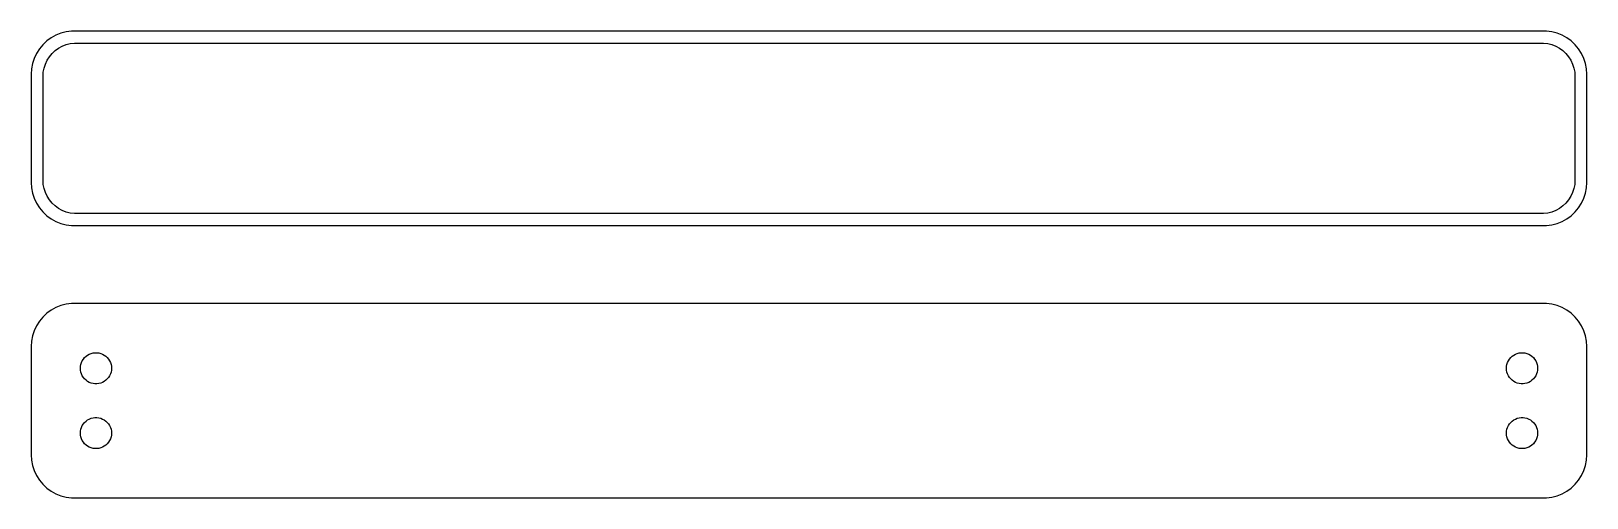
# Model space of a CAD drawing. Header units: metres. Extents: x -90 to 90, y 20 to 74.
import ezdxf

# ---------------------------------------------------------------- set-up
doc = ezdxf.new("R2010")
doc.units = ezdxf.units.M

msp = doc.modelspace()

# ---------------------------------------------------------------- linework, layer by layer
for p, q in [((-86.5451, 74.0053), (-87.1289, 73.7741)), ((-85.9369, 74.1614), (-86.5451, 74.0053)), ((-85.3139, 74.2401), (-85.9369, 74.1614)), ((85.3139, 74.2401), (-85.3139, 74.2401)), ((85.9369, 74.1614), (85.3139, 74.2401)), ((86.5451, 74.0053), (85.9369, 74.1614)), ((87.1289, 73.7741), (86.5451, 74.0053)), ((-89.0451, 72.1889), (-89.3815, 71.6588)), ((-88.6448, 72.6727), (-89.0451, 72.1889)), ((-88.1871, 73.1026), (-88.6448, 72.6727)), ((-87.6791, 73.4716), (-88.1871, 73.1026)), ((-87.1289, 73.7741), (-87.6791, 73.4716)), ((-87.2165, 71.9815), (-86.8234, 72.2671)), ((-86.8234, 72.2671), (-86.3975, 72.5012)), ((-86.3975, 72.5012), (-85.9457, 72.6801)), ((-85.9457, 72.6801), (-85.4751, 72.8009)), ((-85.4751, 72.8009), (-84.993, 72.8618)), ((-84.993, 72.8618), (84.993, 72.8618)), ((84.993, 72.8618), (85.4751, 72.8009)), ((85.4751, 72.8009), (85.9457, 72.6801)), ((85.9457, 72.6801), (86.3975, 72.5012)), ((86.3975, 72.5012), (86.8234, 72.2671)), ((86.8234, 72.2671), (87.2165, 71.9815)), ((87.6791, 73.4716), (87.1289, 73.7741)), ((88.1871, 73.1026), (87.6791, 73.4716)), ((88.6448, 72.6727), (88.1871, 73.1026)), ((89.0451, 72.1889), (88.6448, 72.6727)), ((89.3815, 71.6588), (89.0451, 72.1889)), ((-89.8429, 70.4934), (-89.9606, 69.8767)), ((-89.6489, 71.0906), (-89.8429, 70.4934)), ((-89.3815, 71.6588), (-89.6489, 71.0906)), ((-88.4979, 69.9623), (-88.3477, 70.4244)), ((-88.3477, 70.4244), (-88.1408, 70.8641)), ((-88.1408, 70.8641), (-87.8805, 71.2744)), ((-87.8805, 71.2744), (-87.5707, 71.6488)), ((-87.5707, 71.6488), (-87.2165, 71.9815)), ((87.2165, 71.9815), (87.5707, 71.6488)), ((87.5707, 71.6488), (87.8805, 71.2744)), ((87.8805, 71.2744), (88.1408, 70.8641)), ((88.1408, 70.8641), (88.3477, 70.4244)), ((88.3477, 70.4244), (88.4979, 69.9623)), ((89.6489, 71.0906), (89.3815, 71.6588)), ((89.8429, 70.4934), (89.6489, 71.0906)), ((89.9606, 69.8767), (89.8429, 70.4934)), ((-89.9606, 69.8767), (-90, 69.25)), ((-90, 69.25), (-90, 56.75)), ((-88.6195, 69), (-88.589, 69.485)), ((-88.6195, 57), (-88.6195, 69)), ((-88.589, 69.485), (-88.4979, 69.9623)), ((88.4979, 69.9623), (88.589, 69.485)), ((88.589, 69.485), (88.6195, 69)), ((88.6195, 69), (88.6195, 57)), ((90, 69.25), (89.9606, 69.8767)), ((90, 56.75), (90, 69.25)), ((-90, 56.75), (-89.9606, 56.1233)), ((-89.9606, 56.1233), (-89.8429, 55.5066)), ((-88.589, 56.515), (-88.6195, 57)), ((-88.4979, 56.0377), (-88.589, 56.515)), ((-88.3477, 55.5756), (-88.4979, 56.0377)), ((88.4979, 56.0377), (88.3477, 55.5756)), ((88.589, 56.515), (88.4979, 56.0377)), ((88.6195, 57), (88.589, 56.515)), ((89.8429, 55.5066), (89.9606, 56.1233)), ((89.9606, 56.1233), (90, 56.75)), ((-89.8429, 55.5066), (-89.6489, 54.9094)), ((-89.6489, 54.9094), (-89.3815, 54.3412)), ((-89.3815, 54.3412), (-89.0451, 53.8111)), ((-88.1408, 55.1359), (-88.3477, 55.5756)), ((-87.8805, 54.7256), (-88.1408, 55.1359)), ((-87.5707, 54.3512), (-87.8805, 54.7256)), ((-87.2165, 54.0185), (-87.5707, 54.3512)), ((-86.8234, 53.7329), (-87.2165, 54.0185)), ((87.2165, 54.0185), (86.8234, 53.7329)), ((87.5707, 54.3512), (87.2165, 54.0185)), ((87.8805, 54.7256), (87.5707, 54.3512)), ((88.1408, 55.1359), (87.8805, 54.7256)), ((88.3477, 55.5756), (88.1408, 55.1359)), ((89.0451, 53.8111), (89.3815, 54.3412)), ((89.3815, 54.3412), (89.6489, 54.9094)), ((89.6489, 54.9094), (89.8429, 55.5066)), ((-89.0451, 53.8111), (-88.6448, 53.3273)), ((-88.6448, 53.3273), (-88.1871, 52.8974)), ((-88.1871, 52.8974), (-87.6791, 52.5284)), ((-87.6791, 52.5284), (-87.1289, 52.2259)), ((-87.1289, 52.2259), (-86.5451, 51.9947)), ((-86.3975, 53.4988), (-86.8234, 53.7329)), ((-85.9457, 53.3199), (-86.3975, 53.4988)), ((-85.4751, 53.1991), (-85.9457, 53.3199)), ((-84.993, 53.1382), (-85.4751, 53.1991)), ((84.993, 53.1382), (-84.993, 53.1382)), ((85.4751, 53.1991), (84.993, 53.1382)), ((85.9457, 53.3199), (85.4751, 53.1991)), ((86.3975, 53.4988), (85.9457, 53.3199)), ((86.8234, 53.7329), (86.3975, 53.4988)), ((86.5451, 51.9947), (87.1289, 52.2259)), ((87.1289, 52.2259), (87.6791, 52.5284)), ((87.6791, 52.5284), (88.1871, 52.8974)), ((88.1871, 52.8974), (88.6448, 53.3273)), ((88.6448, 53.3273), (89.0451, 53.8111)), ((-86.5451, 51.9947), (-85.9369, 51.8386)), ((-85.9369, 51.8386), (-85.3139, 51.7599)), ((-85.3139, 51.7599), (85.3139, 51.7599)), ((85.3139, 51.7599), (85.9369, 51.8386)), ((85.9369, 51.8386), (86.5451, 51.9947)), ((-88.1871, 41.6026), (-88.6448, 41.1727)), ((-87.6791, 41.9716), (-88.1871, 41.6026)), ((-87.1289, 42.2741), (-87.6791, 41.9716)), ((-86.5451, 42.5053), (-87.1289, 42.2741)), ((-85.9369, 42.6614), (-86.5451, 42.5053)), ((-85.3139, 42.7401), (-85.9369, 42.6614)), ((85.3139, 42.7401), (-85.3139, 42.7401)), ((85.9369, 42.6614), (85.3139, 42.7401)), ((86.5451, 42.5053), (85.9369, 42.6614)), ((87.1289, 42.2741), (86.5451, 42.5053)), ((87.6791, 41.9716), (87.1289, 42.2741)), ((88.1871, 41.6026), (87.6791, 41.9716)), ((88.6448, 41.1727), (88.1871, 41.6026)), ((-89.3815, 40.1588), (-89.6489, 39.5906)), ((-89.0451, 40.6889), (-89.3815, 40.1588)), ((-88.6448, 41.1727), (-89.0451, 40.6889)), ((89.0451, 40.6889), (88.6448, 41.1727)), ((89.3815, 40.1588), (89.0451, 40.6889)), ((89.6489, 39.5906), (89.3815, 40.1588)), ((-89.9606, 38.3767), (-90, 37.75)), ((-89.8429, 38.9934), (-89.9606, 38.3767)), ((-89.6489, 39.5906), (-89.8429, 38.9934)), ((89.8429, 38.9934), (89.6489, 39.5906)), ((89.9606, 38.3767), (89.8429, 38.9934)), ((90, 37.75), (89.9606, 38.3767)), ((-90, 37.75), (-90, 25.25)), ((-84.1736, 35.9126), (-84.0773, 36.1171)), ((-84.0773, 36.1171), (-83.9562, 36.308)), ((-83.9562, 36.308), (-83.8121, 36.4822)), ((-83.8121, 36.4822), (-83.6474, 36.6369)), ((-83.6474, 36.6369), (-83.4645, 36.7698)), ((-83.4645, 36.7698), (-83.2664, 36.8787)), ((-83.2664, 36.8787), (-83.0562, 36.9619)), ((-83.0562, 36.9619), (-82.8373, 37.0181)), ((-82.8373, 37.0181), (-82.613, 37.0464)), ((-82.613, 37.0464), (-82.387, 37.0464)), ((-82.387, 37.0464), (-82.1627, 37.0181)), ((-82.1627, 37.0181), (-81.9438, 36.9619)), ((-81.9438, 36.9619), (-81.7336, 36.8787)), ((-81.7336, 36.8787), (-81.5355, 36.7698)), ((-81.5355, 36.7698), (-81.3526, 36.6369)), ((-81.3526, 36.6369), (-81.1879, 36.4822)), ((-81.1879, 36.4822), (-81.0438, 36.308)), ((-81.0438, 36.308), (-80.9226, 36.1171)), ((-80.9226, 36.1171), (-80.8264, 35.9126)), ((80.8264, 35.9126), (80.9226, 36.1171)), ((80.9226, 36.1171), (81.0438, 36.308)), ((81.0438, 36.308), (81.1879, 36.4822)), ((81.1879, 36.4822), (81.3526, 36.6369)), ((81.3526, 36.6369), (81.5355, 36.7698)), ((81.5355, 36.7698), (81.7336, 36.8787)), ((81.7336, 36.8787), (81.9438, 36.9619)), ((81.9438, 36.9619), (82.1627, 37.0181)), ((82.1627, 37.0181), (82.387, 37.0464)), ((82.387, 37.0464), (82.613, 37.0464)), ((82.613, 37.0464), (82.8373, 37.0181)), ((82.8373, 37.0181), (83.0562, 36.9619)), ((83.0562, 36.9619), (83.2664, 36.8787)), ((83.2664, 36.8787), (83.4645, 36.7698)), ((83.4645, 36.7698), (83.6474, 36.6369)), ((83.6474, 36.6369), (83.8121, 36.4822)), ((83.8121, 36.4822), (83.9562, 36.308)), ((83.9562, 36.308), (84.0773, 36.1171)), ((84.0773, 36.1171), (84.1736, 35.9126)), ((90, 25.25), (90, 37.75)), ((-84.3, 35.25), (-84.2858, 35.4756)), ((-84.2858, 35.0244), (-84.3, 35.25)), ((-84.2858, 35.4756), (-84.2434, 35.6976)), ((-84.2434, 34.8024), (-84.2858, 35.0244)), ((-84.2434, 35.6976), (-84.1736, 35.9126)), ((-84.1736, 34.5874), (-84.2434, 34.8024)), ((-84.0773, 34.3828), (-84.1736, 34.5874)), ((-83.9562, 34.192), (-84.0773, 34.3828)), ((-80.9226, 34.3828), (-81.0438, 34.192)), ((-80.8264, 34.5874), (-80.9226, 34.3828)), ((-80.8264, 35.9126), (-80.7565, 35.6976)), ((-80.7565, 34.8024), (-80.8264, 34.5874)), ((-80.7565, 35.6976), (-80.7142, 35.4756)), ((-80.7142, 35.0244), (-80.7565, 34.8024)), ((-80.7142, 35.4756), (-80.7, 35.25)), ((-80.7, 35.25), (-80.7142, 35.0244)), ((80.7, 35.25), (80.7142, 35.4756)), ((80.7142, 35.0244), (80.7, 35.25)), ((80.7142, 35.4756), (80.7565, 35.6976)), ((80.7565, 34.8024), (80.7142, 35.0244)), ((80.7565, 35.6976), (80.8264, 35.9126)), ((80.8264, 34.5874), (80.7565, 34.8024)), ((80.9226, 34.3828), (80.8264, 34.5874)), ((81.0438, 34.192), (80.9226, 34.3828)), ((84.0773, 34.3828), (83.9562, 34.192)), ((84.1736, 34.5874), (84.0773, 34.3828)), ((84.1736, 35.9126), (84.2434, 35.6976)), ((84.2434, 34.8024), (84.1736, 34.5874)), ((84.2434, 35.6976), (84.2858, 35.4756)), ((84.2858, 35.0244), (84.2434, 34.8024)), ((84.2858, 35.4756), (84.3, 35.25)), ((84.3, 35.25), (84.2858, 35.0244)), ((-83.8121, 34.0178), (-83.9562, 34.192)), ((-83.6474, 33.8631), (-83.8121, 34.0178)), ((-83.4645, 33.7302), (-83.6474, 33.8631)), ((-83.2664, 33.6213), (-83.4645, 33.7302)), ((-83.0562, 33.5381), (-83.2664, 33.6213)), ((-82.8373, 33.4819), (-83.0562, 33.5381)), ((-82.613, 33.4536), (-82.8373, 33.4819)), ((-82.387, 33.4536), (-82.613, 33.4536)), ((-82.1627, 33.4819), (-82.387, 33.4536)), ((-81.9438, 33.5381), (-82.1627, 33.4819)), ((-81.7336, 33.6213), (-81.9438, 33.5381)), ((-81.5355, 33.7302), (-81.7336, 33.6213)), ((-81.3526, 33.8631), (-81.5355, 33.7302)), ((-81.1879, 34.0178), (-81.3526, 33.8631)), ((-81.0438, 34.192), (-81.1879, 34.0178)), ((81.1879, 34.0178), (81.0438, 34.192)), ((81.3526, 33.8631), (81.1879, 34.0178)), ((81.5355, 33.7302), (81.3526, 33.8631)), ((81.7336, 33.6213), (81.5355, 33.7302)), ((81.9438, 33.5381), (81.7336, 33.6213)), ((82.1627, 33.4819), (81.9438, 33.5381)), ((82.387, 33.4536), (82.1627, 33.4819)), ((82.613, 33.4536), (82.387, 33.4536)), ((82.8373, 33.4819), (82.613, 33.4536)), ((83.0562, 33.5381), (82.8373, 33.4819)), ((83.2664, 33.6213), (83.0562, 33.5381)), ((83.4645, 33.7302), (83.2664, 33.6213)), ((83.6474, 33.8631), (83.4645, 33.7302)), ((83.8121, 34.0178), (83.6474, 33.8631)), ((83.9562, 34.192), (83.8121, 34.0178)), ((-84.0773, 28.6172), (-83.9562, 28.808)), ((-83.9562, 28.808), (-83.8121, 28.9822)), ((-83.8121, 28.9822), (-83.6474, 29.1369)), ((-83.6474, 29.1369), (-83.4645, 29.2698)), ((-83.4645, 29.2698), (-83.2664, 29.3787)), ((-83.2664, 29.3787), (-83.0562, 29.4619)), ((-83.0562, 29.4619), (-82.8373, 29.5181)), ((-82.8373, 29.5181), (-82.613, 29.5464)), ((-82.613, 29.5464), (-82.387, 29.5464)), ((-82.387, 29.5464), (-82.1627, 29.5181)), ((-82.1627, 29.5181), (-81.9438, 29.4619)), ((-81.9438, 29.4619), (-81.7336, 29.3787)), ((-81.7336, 29.3787), (-81.5355, 29.2698)), ((-81.5355, 29.2698), (-81.3526, 29.1369)), ((-81.3526, 29.1369), (-81.1879, 28.9822)), ((-81.1879, 28.9822), (-81.0438, 28.808)), ((-81.0438, 28.808), (-80.9226, 28.6172)), ((80.9226, 28.6172), (81.0438, 28.808)), ((81.0438, 28.808), (81.1879, 28.9822)), ((81.1879, 28.9822), (81.3526, 29.1369)), ((81.3526, 29.1369), (81.5355, 29.2698)), ((81.5355, 29.2698), (81.7336, 29.3787)), ((81.7336, 29.3787), (81.9438, 29.4619)), ((81.9438, 29.4619), (82.1627, 29.5181)), ((82.1627, 29.5181), (82.387, 29.5464)), ((82.387, 29.5464), (82.613, 29.5464)), ((82.613, 29.5464), (82.8373, 29.5181)), ((82.8373, 29.5181), (83.0562, 29.4619)), ((83.0562, 29.4619), (83.2664, 29.3787)), ((83.2664, 29.3787), (83.4645, 29.2698)), ((83.4645, 29.2698), (83.6474, 29.1369)), ((83.6474, 29.1369), (83.8121, 28.9822)), ((83.8121, 28.9822), (83.9562, 28.808)), ((83.9562, 28.808), (84.0773, 28.6172)), ((-84.3, 27.75), (-84.2858, 27.9756)), ((-84.2858, 27.5244), (-84.3, 27.75)), ((-84.2858, 27.9756), (-84.2434, 28.1976)), ((-84.2434, 27.3024), (-84.2858, 27.5244)), ((-84.2434, 28.1976), (-84.1736, 28.4126)), ((-84.1736, 27.0874), (-84.2434, 27.3024)), ((-84.1736, 28.4126), (-84.0773, 28.6172)), ((-84.0773, 26.8829), (-84.1736, 27.0874)), ((-80.9226, 28.6172), (-80.8264, 28.4126)), ((-80.8264, 27.0874), (-80.9226, 26.8829)), ((-80.8264, 28.4126), (-80.7565, 28.1976)), ((-80.7565, 27.3024), (-80.8264, 27.0874)), ((-80.7565, 28.1976), (-80.7142, 27.9756)), ((-80.7142, 27.5244), (-80.7565, 27.3024)), ((-80.7142, 27.9756), (-80.7, 27.75)), ((-80.7, 27.75), (-80.7142, 27.5244)), ((80.7, 27.75), (80.7142, 27.9756)), ((80.7142, 27.5244), (80.7, 27.75)), ((80.7142, 27.9756), (80.7565, 28.1976)), ((80.7565, 27.3024), (80.7142, 27.5244)), ((80.7565, 28.1976), (80.8264, 28.4126)), ((80.8264, 27.0874), (80.7565, 27.3024)), ((80.8264, 28.4126), (80.9226, 28.6172)), ((80.9226, 26.8829), (80.8264, 27.0874)), ((84.0773, 28.6172), (84.1736, 28.4126)), ((84.1736, 27.0874), (84.0773, 26.8829)), ((84.1736, 28.4126), (84.2434, 28.1976)), ((84.2434, 27.3024), (84.1736, 27.0874)), ((84.2434, 28.1976), (84.2858, 27.9756)), ((84.2858, 27.5244), (84.2434, 27.3024)), ((84.2858, 27.9756), (84.3, 27.75)), ((84.3, 27.75), (84.2858, 27.5244)), ((-90, 25.25), (-89.9606, 24.6233)), ((-83.9562, 26.692), (-84.0773, 26.8829)), ((-83.8121, 26.5178), (-83.9562, 26.692)), ((-83.6474, 26.3631), (-83.8121, 26.5178)), ((-83.4645, 26.2302), (-83.6474, 26.3631)), ((-83.2664, 26.1213), (-83.4645, 26.2302)), ((-83.0562, 26.0381), (-83.2664, 26.1213)), ((-82.8373, 25.9819), (-83.0562, 26.0381)), ((-82.613, 25.9536), (-82.8373, 25.9819)), ((-82.387, 25.9536), (-82.613, 25.9536)), ((-82.1627, 25.9819), (-82.387, 25.9536)), ((-81.9438, 26.0381), (-82.1627, 25.9819)), ((-81.7336, 26.1213), (-81.9438, 26.0381)), ((-81.5355, 26.2302), (-81.7336, 26.1213)), ((-81.3526, 26.3631), (-81.5355, 26.2302)), ((-81.1879, 26.5178), (-81.3526, 26.3631)), ((-81.0438, 26.692), (-81.1879, 26.5178)), ((-80.9226, 26.8829), (-81.0438, 26.692)), ((81.0438, 26.692), (80.9226, 26.8829)), ((81.1879, 26.5178), (81.0438, 26.692)), ((81.3526, 26.3631), (81.1879, 26.5178)), ((81.5355, 26.2302), (81.3526, 26.3631)), ((81.7336, 26.1213), (81.5355, 26.2302)), ((81.9438, 26.0381), (81.7336, 26.1213)), ((82.1627, 25.9819), (81.9438, 26.0381)), ((82.387, 25.9536), (82.1627, 25.9819)), ((82.613, 25.9536), (82.387, 25.9536)), ((82.8373, 25.9819), (82.613, 25.9536)), ((83.0562, 26.0381), (82.8373, 25.9819)), ((83.2664, 26.1213), (83.0562, 26.0381)), ((83.4645, 26.2302), (83.2664, 26.1213)), ((83.6474, 26.3631), (83.4645, 26.2302)), ((83.8121, 26.5178), (83.6474, 26.3631)), ((83.9562, 26.692), (83.8121, 26.5178)), ((84.0773, 26.8829), (83.9562, 26.692)), ((89.9606, 24.6233), (90, 25.25)), ((-89.9606, 24.6233), (-89.8429, 24.0066)), ((-89.8429, 24.0066), (-89.6489, 23.4094)), ((-89.6489, 23.4094), (-89.3815, 22.8412)), ((89.3815, 22.8412), (89.6489, 23.4094)), ((89.6489, 23.4094), (89.8429, 24.0066)), ((89.8429, 24.0066), (89.9606, 24.6233)), ((-89.3815, 22.8412), (-89.0451, 22.3111)), ((-89.0451, 22.3111), (-88.6448, 21.8273)), ((-88.6448, 21.8273), (-88.1871, 21.3974)), ((88.1871, 21.3974), (88.6448, 21.8273)), ((88.6448, 21.8273), (89.0451, 22.3111)), ((89.0451, 22.3111), (89.3815, 22.8412)), ((-88.1871, 21.3974), (-87.6791, 21.0284)), ((-87.6791, 21.0284), (-87.1289, 20.7259)), ((-87.1289, 20.7259), (-86.5451, 20.4947)), ((-86.5451, 20.4947), (-85.9369, 20.3386)), ((-85.9369, 20.3386), (-85.3139, 20.2599)), ((-85.3139, 20.2599), (85.3139, 20.2599)), ((85.3139, 20.2599), (85.9369, 20.3386)), ((85.9369, 20.3386), (86.5451, 20.4947)), ((86.5451, 20.4947), (87.1289, 20.7259)), ((87.1289, 20.7259), (87.6791, 21.0284)), ((87.6791, 21.0284), (88.1871, 21.3974))]:
    msp.add_line(p, q)

doc.saveas('drawing.dxf')
